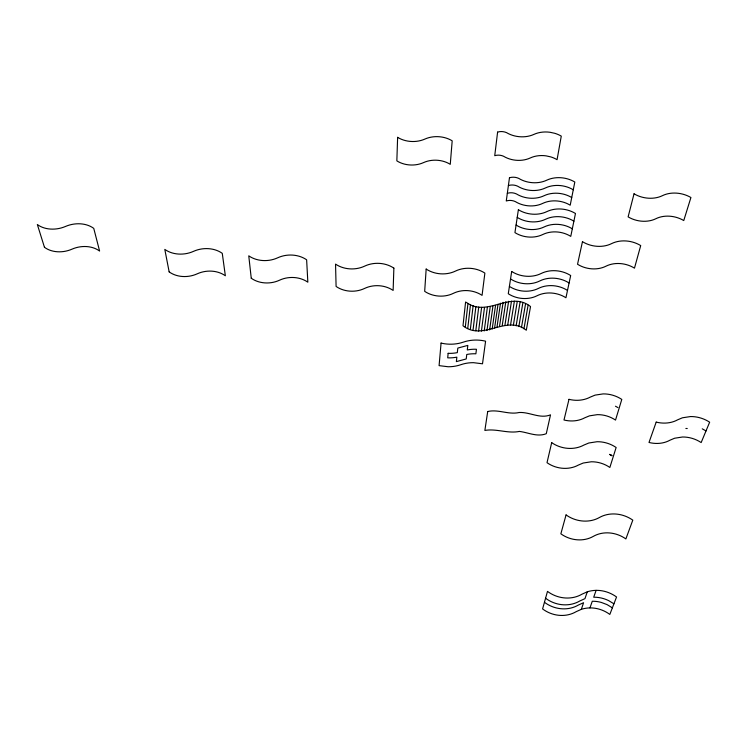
<?xml version="1.0" encoding="UTF-8"?>
<svg xmlns="http://www.w3.org/2000/svg" width="747" height="747" viewBox="0 0 747 747"><rect width="100%" height="100%" fill="white"/><g stroke="black" fill="none" stroke-linecap="round" stroke-linejoin="round"><path stroke-width="1.12" d="M465.288 327.149L467.958 303.431L465.596 302.003L462.991 325.739C482.982 341.715 506.289 314.254 526.299 330.23L530.529 306.55C510.659 290.695 488.323 316.588 467.958 303.431M467.753 328.363L470.479 304.664M470.339 329.371L473.14 305.682M473.038 330.155L475.904 306.475M475.802 330.706L478.734 307.036M478.603 331.033L481.619 307.362M481.423 331.108L484.504 307.447M484.215 330.949L487.371 307.278M486.969 330.548L490.191 306.877M489.63 329.922L492.927 306.233M492.189 329.063L495.541 305.364M494.607 327.98L498.016 304.272M497.016 326.906L500.499 303.189M499.566 326.047L503.104 302.32M502.227 325.421L505.831 301.676M504.963 325.029L508.632 301.274M507.745 324.87L511.49 301.116M510.556 324.945L514.375 301.2M513.366 325.262L517.251 301.517M516.13 325.813L520.089 302.077M518.838 326.598L522.863 302.871M521.453 327.606L525.552 303.889M523.946 328.82L528.11 305.121M581.334 609.337A30.123 26.957 31.7 0 1 609.823 614.426L616.555 596.993A30.916 27.508 30.2 0 0 587.282 591.811L581.978 594.192A29.927 26.631 24.1 0 1 547.495 591.391L542.593 608.926A29.161 26.136 25.3 0 0 576.161 611.672L581.334 609.337L583.584 602.698L578.365 605.051A29.45 26.332 24.9 0 1 544.451 602.287M587.282 591.811L584.957 598.655L579.709 601.027A29.628 26.444 24.6 0 1 545.581 598.244M589.943 607.909L592.278 601.26A30.422 27.172 31.1 0 1 601.288 602.427L607.059 604.612L612.372 607.834M596.115 590.354L593.706 597.217A30.608 27.294 30.8 0 1 608.581 600.579L613.922 603.809M685.867 428.47L687.259 428.517M702.245 428.825L706.008 430.935M615.472 406.219L617.909 407.563M573.266 189.803L571.175 188.646A24.334 18.516 8.8 0 0 547.486 187.095L543.284 188.851A23.857 17.928 7.2 0 1 519.623 187.301L517.559 186.162A10.085 7.675 6.7 0 0 508.39 185.564M517.223 217.396L519.314 218.572A24.268 18.544 7.7 0 0 543.396 220.178L547.663 218.367A24.772 19.161 9.4 0 1 571.763 219.973L573.892 221.177M516.065 225.062L518.147 226.238A24.091 18.488 7.7 0 0 544.161 226.939A24.586 19.095 9.5 0 1 560.736 224.651L563.21 225.118A24.586 19.095 9.5 0 1 572.323 228.825M510.537 278.948L512.694 280.209A25.081 19.786 8.5 0 0 537.569 281.927L541.986 279.985A25.622 20.458 10.6 0 1 566.889 281.712L569.083 282.992M509.398 286.4L511.536 287.66A24.884 19.711 8.5 0 0 538.419 288.407A25.426 20.384 10.7 0 1 555.544 285.97L558.093 286.465A25.426 20.384 10.7 0 1 567.496 290.424M507.325 193.324A10.01 7.657 6.8 0 1 516.42 193.921L518.465 195.06A23.68 17.881 7.3 0 0 544.049 195.733A24.156 18.46 8.9 0 1 560.343 193.52L562.771 193.977A24.156 18.46 8.9 0 1 571.726 197.553M397.628 137.336L396.844 160.866A22.858 17.134 2.1 0 0 423.53 162.603A23.26 17.713 3.3 0 1 450.264 164.331L452.187 140.819A23.764 17.853 3.2 0 0 424.884 139.073A23.344 17.265 2 0 1 397.628 137.336M393.874 268.126L393.127 290.424A24.875 20.328 1 0 0 364.583 288.435A24.427 19.609 -0.5 0 1 336.094 286.446L335.543 264.102A24.978 19.824 -0.5 0 0 364.676 266.119A25.454 20.561 1 0 1 393.874 268.126M426.163 269.051L424.679 291.349A24.539 19.683 4.3 0 0 453.345 293.347A25.024 20.374 6.3 0 1 482.067 295.354L484.878 273.103A25.603 20.617 6.1 0 0 455.483 271.077A25.099 19.898 4.2 0 1 426.163 269.051M441.075 343.06L439.087 365.628L448.153 366.758A32.905 27.237 5.6 0 0 460.806 364.713A33.848 28.638 8.4 0 1 473.439 362.668L482.506 363.798L485.587 341.202L484.28 340.893A34.717 29.049 8.1 0 0 465.82 341.379L460.862 342.882A33.727 27.592 5.4 0 1 442.373 343.368L441.075 343.06M448.144 353.312L447.705 357.822L449.022 357.878A33.232 27.378 5.5 0 0 456.847 357.15L456.37 361.613L466.231 358.952L466.754 354.48A34.194 28.806 8.3 0 1 474.56 353.761L475.876 353.807L476.455 349.288L475.129 349.232A34.362 28.89 8.2 0 0 467.286 349.96L467.827 345.394L457.818 348.074L457.323 352.631A33.391 27.452 5.4 0 1 449.47 353.368L448.144 353.312M497.605 132.098L494.738 155.684A9.674 7.265 5.8 0 1 503.543 156.244A22.905 16.976 6.2 0 0 530.277 157.962A23.344 17.526 7.7 0 1 546.076 155.862L550.716 156.889A23.344 17.526 7.7 0 1 557.066 159.69L561.277 136.131A23.848 17.667 7.5 0 0 554.778 133.311L550.035 132.275A23.848 17.667 7.5 0 0 533.909 134.395A23.4 17.106 6.1 0 1 506.606 132.667A9.888 7.321 5.6 0 0 497.605 132.098M509.463 177.777L506.27 200.98A9.935 7.629 6.8 0 1 515.299 201.578A23.512 17.825 7.3 0 0 542.724 203.389A23.979 18.404 9 0 1 570.204 205.201L574.817 182.035A24.511 18.572 8.7 0 0 546.729 180.204A24.025 17.975 7.1 0 1 518.698 178.374A10.15 7.703 6.7 0 0 509.463 177.777M487.707 411.532L484.868 430.431C496.41 428.404 507.727 433.792 519.408 431.421C528.325 432.485 537.27 437.303 546.281 433.699L550.52 414.846C539.932 419.123 529.735 411.84 519.1 412.512C508.483 414.958 498.23 409.02 487.707 411.532M518.381 209.711L514.935 232.616A23.913 18.423 7.8 0 0 542.817 234.493A24.408 19.03 9.6 0 1 570.764 236.369L575.47 213.493A24.959 19.226 9.3 0 0 546.888 211.597A24.446 18.6 7.6 0 1 518.381 209.711M511.686 271.469L508.277 293.739A24.698 19.646 8.6 0 0 537.074 295.747A25.23 20.3 10.8 0 1 565.937 297.754L570.68 275.531A25.818 20.543 10.5 0 0 541.145 273.495A25.267 19.852 8.4 0 1 511.686 271.469M582.464 241.664L577.543 264.251A24.474 18.946 11.1 0 0 605.976 266.193A25.015 19.553 13.1 0 1 634.474 268.145L640.711 245.586A25.585 19.767 12.7 0 0 611.56 243.625A25.024 19.133 10.8 0 1 582.464 241.664M551.697 442.644L547.009 462.682A27.069 23.036 16 0 0 578.393 465.064L583.22 463.028L591.269 461.777A27.779 23.811 19.9 0 1 609.851 467.463L616.135 447.5A28.479 24.193 19.2 0 0 597.068 441.72L588.823 442.999L583.874 445.072A27.742 23.381 15.4 0 1 551.697 442.644M568.999 399.328L563.994 419.991A26.444 22.037 14.4 0 0 584.761 417.797L589.476 415.846L597.329 414.65A27.107 22.774 17.8 0 1 615.519 420.085L621.793 399.421A27.779 23.11 17.1 0 0 603.146 393.902L595.098 395.116L590.27 397.105A27.088 22.345 13.9 0 1 568.999 399.328M634.044 193.8L628.124 216.863A23.969 17.937 11.9 0 0 655.913 218.703A24.502 18.498 13.7 0 1 683.757 220.552L690.919 197.516A25.053 18.675 13.3 0 0 662.449 195.658A24.502 18.105 11.6 0 1 634.044 193.8M566.067 514.916L560.857 533.806A28.134 24.483 20.7 0 0 593.323 536.365A28.965 25.277 25.6 0 1 625.874 538.932L632.793 520.136A29.712 25.734 24.5 0 0 599.393 517.522A28.853 24.894 19.9 0 1 566.067 514.916M656.193 422.102L649.003 442.457A27.097 22.261 19.4 0 0 669.928 440.216L674.625 438.228L682.525 437.004A27.854 22.961 22.7 0 1 701.162 442.56L709.65 422.195A28.554 23.316 22 0 0 690.527 416.555L682.431 417.797L677.632 419.823A27.77 22.578 18.8 0 1 656.193 422.102M610.869 455.016L609.589 454.372L612.082 455.773L610.869 455.016M44.447 247.257L37.35 224.52A24.903 18.619 -13 0 0 65.521 226.444A25.323 19.329 -13.1 0 1 93.749 228.367L99.612 251.067A24.754 19.133 -13.5 0 0 72.001 249.162A24.362 18.451 -13.3 0 1 44.447 247.257M169.149 271.861L164.798 249.377A24.95 19.366 -8.6 0 0 193.501 251.356A25.37 20.113 -8.2 0 1 222.27 253.336L225.351 275.783A24.8 19.889 -8.4 0 0 197.217 273.822A24.39 19.17 -8.8 0 1 169.149 271.861M251.253 278.239L248.76 255.819A24.912 19.599 -4.8 0 0 277.669 257.808A25.351 20.346 -3.9 0 1 306.634 259.797L307.839 282.189A24.782 20.122 -4 0 0 279.518 280.209A24.362 19.403 -4.9 0 1 251.253 278.239"/></g></svg>
